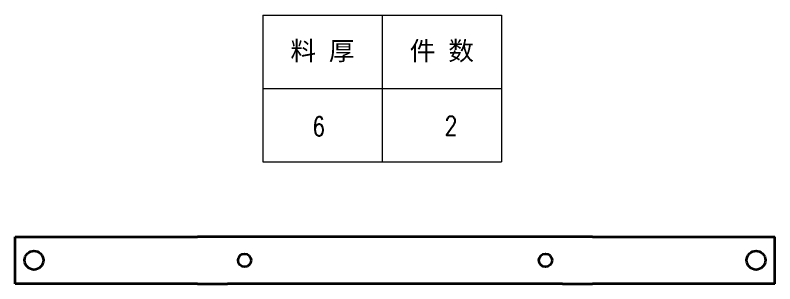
# Model space of a CAD drawing. Header units: millimetres. Extents: x 1333 to 104182, y -50696 to 74978.
# Drawn here: x 3903.9 to 4307.9, y 74834.9 to 74977.7 of the extents above; entities that cross this region are included whole.
import ezdxf
from ezdxf.enums import TextEntityAlignment as Align

# ---------------------------------------------------------------- set-up
doc = ezdxf.new("R2010")
doc.units = ezdxf.units.MM
doc.header["$LTSCALE"] = 0.5
doc.layers.add('标注线', color=3, linetype='Continuous', lineweight=18)
doc.layers.add('粗实线', color=7, linetype='Continuous', lineweight=35)
doc.styles.add('DIM', font='romans.shx', dxfattribs={"width": 0.8, "bigfont": 'bigfont.shx'})
doc.styles.get("Standard").update_dxf_attribs({"font": 'simplex.shx'})

# ---------------------------------------------------------------- blocks, each defined once
blk = doc.blocks.new('*T49')
at = {"color": 0, "linetype": 'ByBlock', "lineweight": -2, "transparency": 16777216}
for p, q in [((0, 0), (127, 0)), ((0, 0), (0, -78)), ((63.5, 0), (63.5, -78)), ((127, 0), (127, -78)), ((0, -39), (127, -39)), ((0, -78), (127, -78))]:
    blk.add_line(p, q, dxfattribs=at)
at = {"color": 0, "transparency": 16777216, "char_height": 10, "width": 60.5, "attachment_point": 5}
for s, insert in [('{\\fSimSun|b0|i0|c134|p2;料 厚}', (31.75, -19.5)), ('{\\fSimSun|b0|i0|c134|p2;件 数}', (95.25, -19.5))]:
    blk.add_mtext(s, dxfattribs=dict(at, insert=insert))
blk = doc.blocks.new('拆图参数')
blk.add_blockref('*T49', (-63.5, 78))
at = {"style": 'DIM', "width": 0.8}
blk.add_attdef('1', text='', height=10, dxfattribs=at).set_placement((36.65, 19.27), align=Align.MIDDLE_CENTER)
blk.add_attdef('6', text='', height=10, dxfattribs=at).set_placement((-37.13, 18.91), align=Align.MIDDLE_LEFT)

msp = doc.modelspace()

# ---------------------------------------------------------------- linework, layer by layer
at = {"layer": '粗实线'}
for p, q in [((3903.943, 74834.945), (3903.943, 74859.945)), ((3903.943, 74859.945), (4000.943, 74859.945)), ((3903.943, 74834.945), (3903.943, 74859.945)), ((4194.943, 74859.945), (4016.943, 74859.945)), ((4210.943, 74859.945), (4307.943, 74859.945)), ((4307.943, 74834.945), (4307.943, 74859.945)), ((4307.943, 74834.945), (4307.943, 74859.945)), ((4000.943, 74834.945), (3903.943, 74834.945)), ((4194.943, 74834.945), (4016.943, 74834.945)), ((4307.943, 74834.945), (4210.943, 74834.945))]:
    msp.add_line(p, q, dxfattribs=at)
at = {"layer": '粗实线', "ltscale": 0.275}
for p, q in [((4011.943, 74859.945), (4000.943, 74859.945)), ((4210.943, 74859.945), (4199.943, 74859.945)), ((4000.943, 74834.945), (4011.943, 74834.945)), ((4199.943, 74834.945), (4210.943, 74834.945))]:
    msp.add_line(p, q, dxfattribs=at)
at = {"layer": '粗实线', "ltscale": 0.125}
for p, q in [((4016.943, 74859.945), (4011.943, 74859.945)), ((4199.943, 74859.945), (4194.943, 74859.945)), ((4011.943, 74834.945), (4016.943, 74834.945)), ((4194.943, 74834.945), (4199.943, 74834.945))]:
    msp.add_line(p, q, dxfattribs=at)
at = {"layer": '粗实线'}
for centre, radius in [((3913.943, 74847.445), 5), ((4025.943, 74847.445), 3.5), ((4185.943, 74847.445), 3.5), ((4297.943, 74847.445), 5)]:
    msp.add_circle(centre, radius, dxfattribs=at)

# ---------------------------------------------------------------- block references
at = {"layer": '标注线'}
msp.add_blockref('拆图参数', (4099.096, 74899.684), dxfattribs=at).add_auto_attribs({'1': '2', '6': '6'})

doc.saveas('drawing.dxf')
